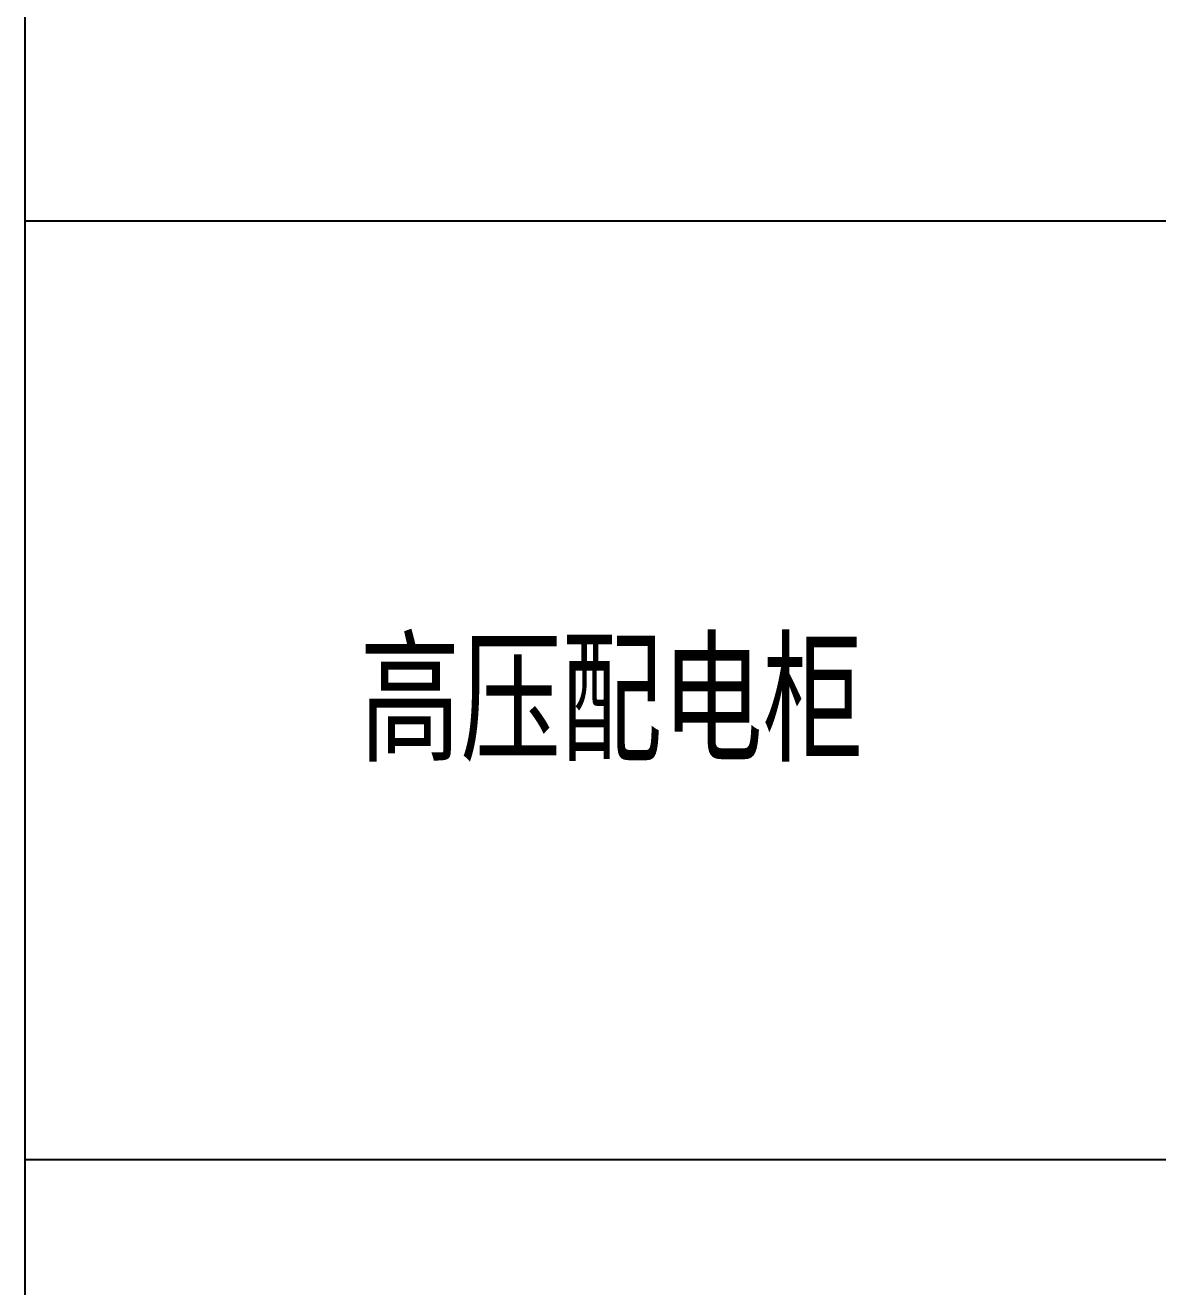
# Model space of a CAD drawing. Header units: millimetres. Extents: x -24326 to 675674, y 148048 to 606396.
# Drawn here: x -24326 to 72244, y 377222 to 484756 of the extents above; entities that cross this region are included whole.
import ezdxf
from ezdxf.enums import TextEntityAlignment as Align

# ---------------------------------------------------------------- set-up
doc = ezdxf.new("R2010")
doc.units = ezdxf.units.MM
doc.styles.add('图框', font='simsun.ttf')

msp = doc.modelspace()

# ---------------------------------------------------------------- linework, layer by layer
at = {"color": 2, "linetype": 'ByBlock', "lineweight": -3, "ltscale": 100}
for p, q in [((-24326.40258, 148047.80554), (-24326.40258, 548047.80554)), ((675673.59742, 468047.80554), (-24326.40258, 468047.80554)), ((675673.59742, 468047.80554), (-24326.40258, 468047.80554)), ((675673.59742, 388047.80554), (-24326.40258, 388047.80554))]:
    msp.add_line(p, q, dxfattribs=at)

# ---------------------------------------------------------------- texts
at = {"color": 3, "style": '图框', "width": 0.7}
msp.add_text('高压配电柜', height=9000, dxfattribs=at).set_placement((25673.59742, 422963.28103), align=Align.CENTER)

doc.saveas('drawing.dxf')
